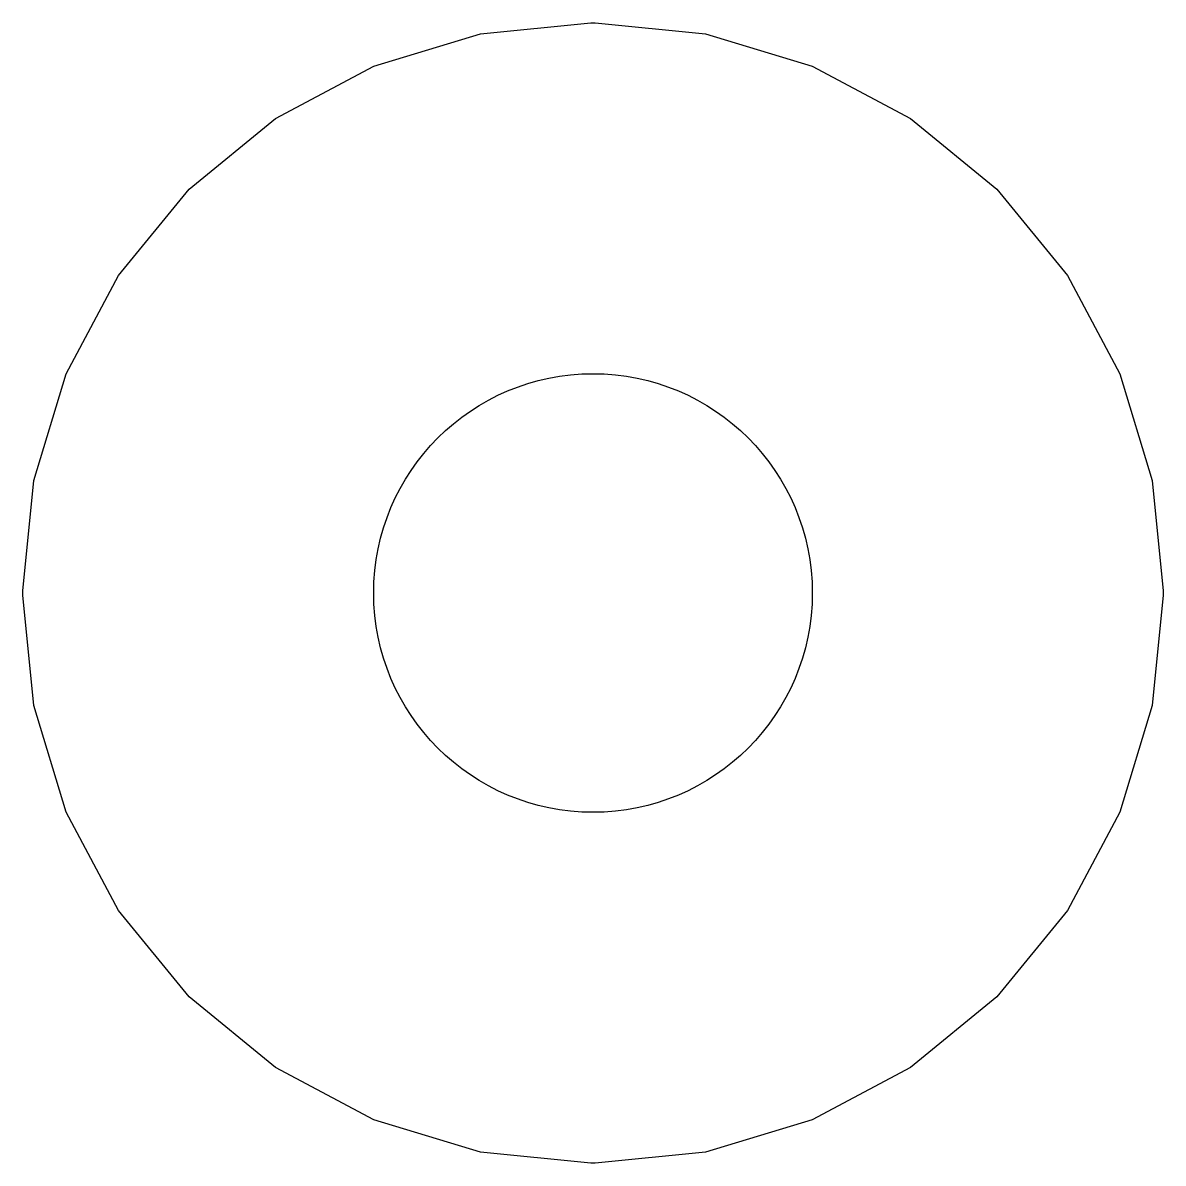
# Model space of a CAD drawing. Header units: millimetres. Extents: x -0.07 to 7.08, y -0.07 to 7.08.
import ezdxf

# ---------------------------------------------------------------- set-up
doc = ezdxf.new("R2010")
doc.units = ezdxf.units.MM
doc.layers.add('CUT', color=1, linetype='Continuous')

msp = doc.modelspace()

# ---------------------------------------------------------------- linework, layer by layer
at = {"layer": 'CUT'}
msp.add_lwpolyline([(7.075, 3.4863), (7.0069, 2.7944), (6.804, 2.1256), (6.4745, 1.5092), (6.0311, 0.9689), (5.4908, 0.5255), (4.8744, 0.196), (4.2056, -0.0069), (3.5137, -0.075), (3.4863, -0.075), (2.7944, -0.0069), (2.1256, 0.196), (1.5092, 0.5255), (0.9689, 0.9689), (0.5255, 1.5092), (0.196, 2.1256), (-0.0069, 2.7944), (-0.075, 3.4863), (-0.075, 3.5137), (-0.0069, 4.2056), (0.196, 4.8744), (0.5255, 5.4908), (0.9689, 6.0311), (1.5092, 6.4745), (2.1256, 6.804), (2.7944, 7.0069), (3.4863, 7.075), (3.5137, 7.075), (4.2056, 7.0069), (4.8744, 6.804), (5.4908, 6.4745), (6.0311, 6.0311), (6.4745, 5.4908), (6.804, 4.8744), (7.0069, 4.2056), (7.075, 3.5137)], close=True, dxfattribs=at)
msp.add_circle((3.5, 3.5), 1.375, dxfattribs=at)

doc.saveas('drawing.dxf')
